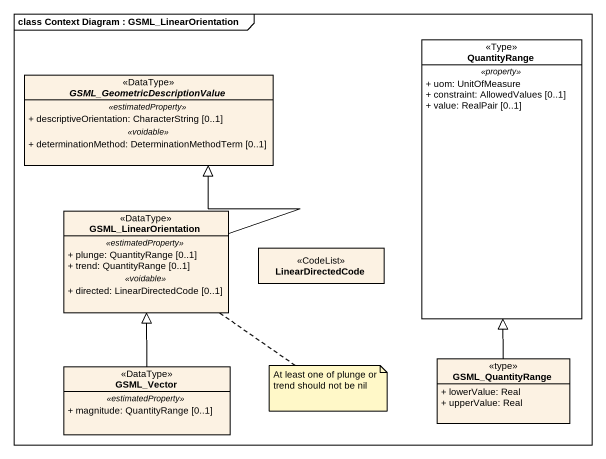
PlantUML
@startuml
mainframe class Context Diagram : GSML_LinearOrientation
hide circle
hide empty members
skinparam classAttributeIconSize 0
class QuantityRange <<Type>> #FFFFFF {
  .. <<property>> ..
  + uom: UnitOfMeasure
  + constraint: AllowedValues [0..1]
  + value: RealPair [0..1]
}
abstract class "GSML_GeometricDescriptionValue" as GSML_GeometricDescriptionVal <<DataType>> #FCF2E3 {
  .. <<estimatedProperty>> ..
  + descriptiveOrientation: CharacterString [0..1]
  .. <<voidable>> ..
  + determinationMethod: DeterminationMethodTerm [0..1]
}
class GSML_LinearOrientation <<DataType>> #FCF2E3 {
  .. <<estimatedProperty>> ..
  + plunge: QuantityRange [0..1]
  + trend: QuantityRange [0..1]
  .. <<voidable>> ..
  + directed: LinearDirectedCode [0..1]
}
class LinearDirectedCode <<CodeList>> #FCF2E3
class GSML_QuantityRange <<type>> #FCF2E3 {
  + lowerValue: Real
  + upperValue: Real
}
class GSML_Vector <<DataType>> #FCF2E3 {
  .. <<estimatedProperty>> ..
  + magnitude: QuantityRange [0..1]
}
GSML_LinearOrientation -up-|> GSML_GeometricDescriptionVal
GSML_QuantityRange -up-|> QuantityRange
GSML_Vector -up-|> GSML_LinearOrientation
note bottom of GSML_LinearOrientation : At least one of plunge or trend should not be nil
@enduml
